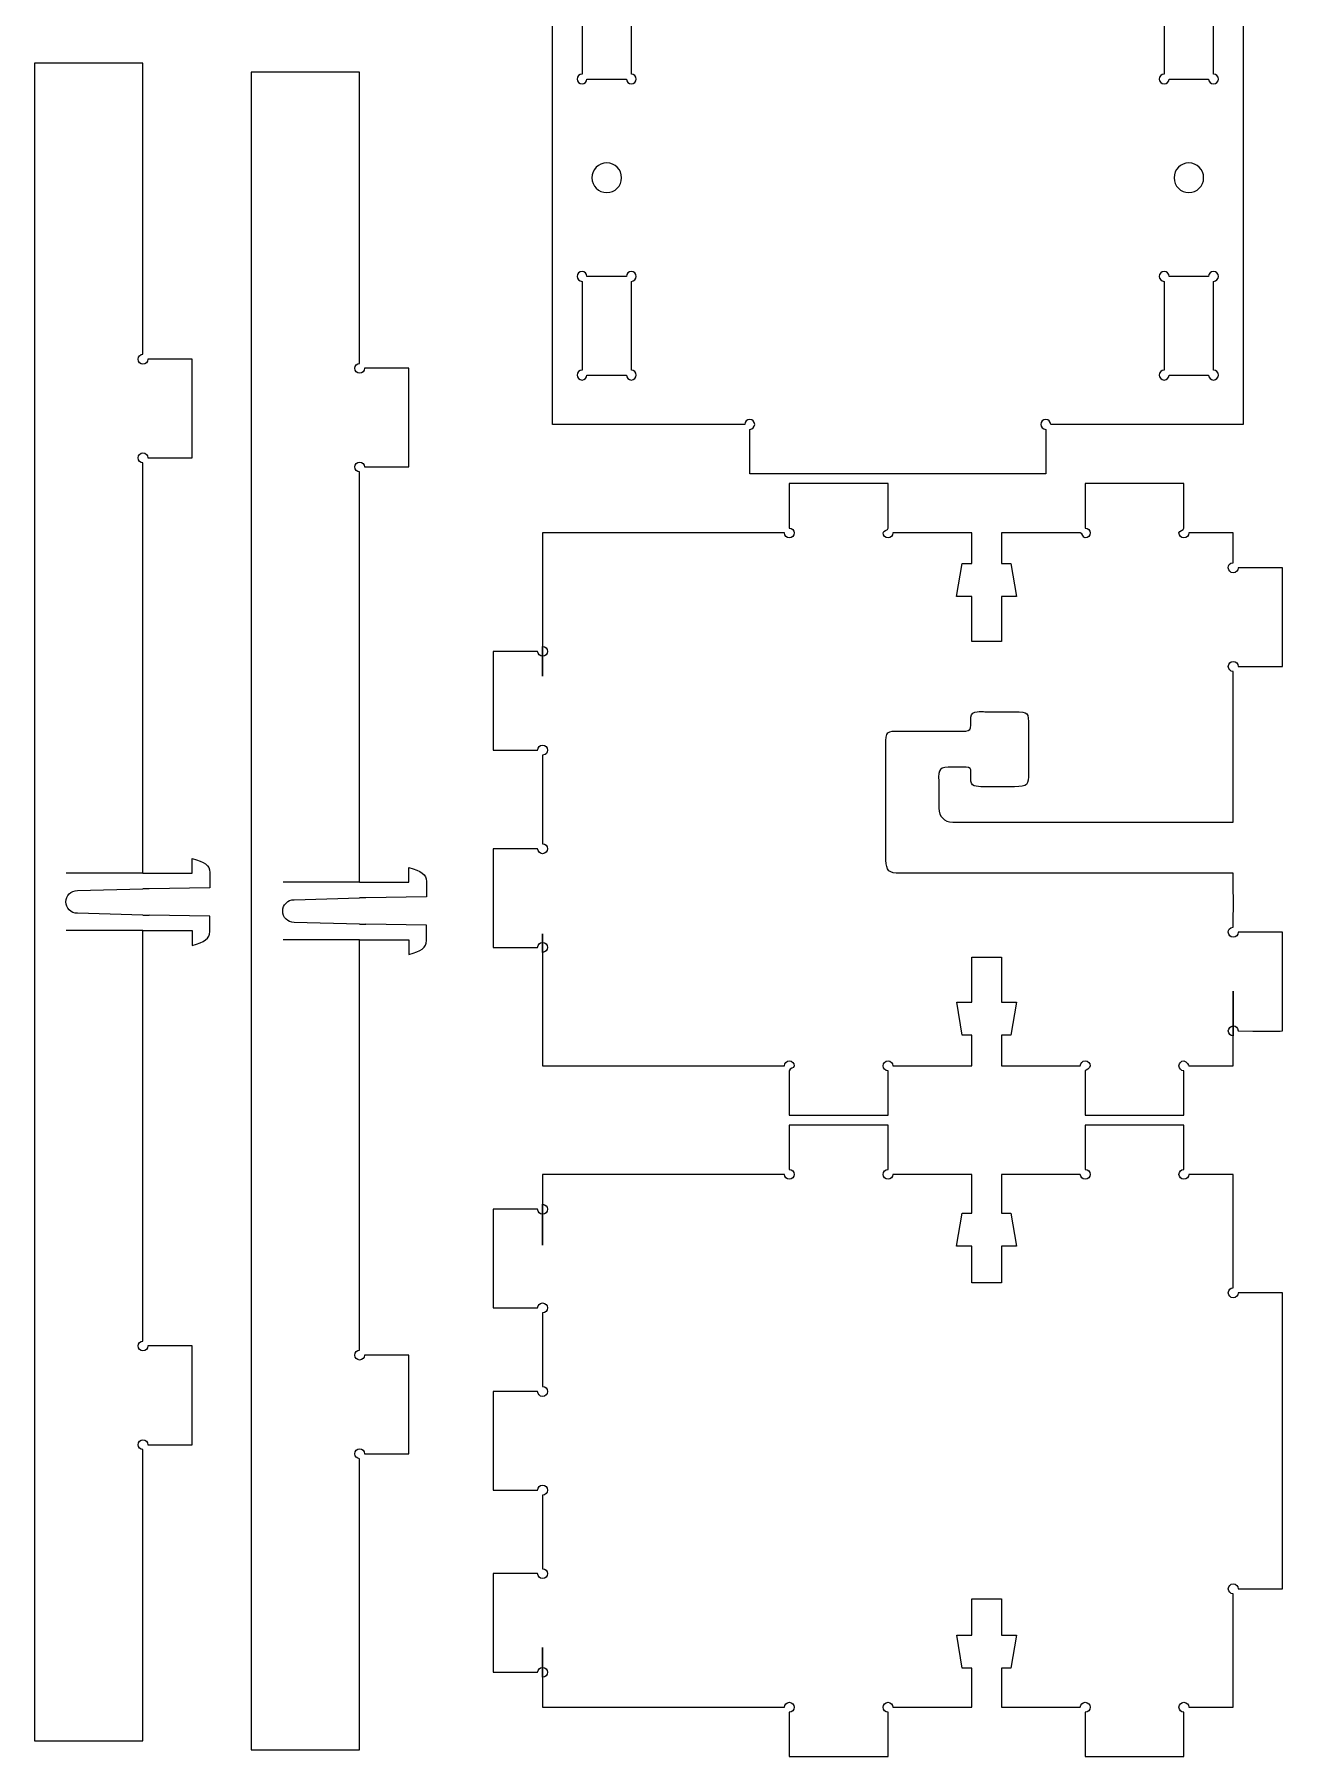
# Model space of a CAD drawing. Header units: inches. Extents: x 140 to 597, y 5 to 296.
# Drawn here: x 140.3 to 266.8, y 5.3 to 179.9 of the extents above; entities that cross this region are included whole.
import ezdxf

# ---------------------------------------------------------------- set-up
doc = ezdxf.new("R2010")
doc.units = ezdxf.units.IN
doc.header["$MEASUREMENT"] = 0
doc.layers.add('svg2', color=7, linetype='Continuous')

# ---------------------------------------------------------------- blocks, each defined once
blk = doc.blocks.new('block 4')
at = {"layer": 'svg2', "color": 179, "lineweight": 5, "true_color": 0x1f1a17}
for points, knots in [([(242.77, 135.34), (242.77, 135.34), (242.77, 139.84), (242.77, 139.84), (242.49, 139.84), (242.27, 140.07), (242.27, 140.34), (242.27, 140.62), (242.49, 140.84), (242.77, 140.84), (243.04, 140.84), (243.27, 140.62), (243.27, 140.34), (243.27, 140.34), (245.77, 140.34), (245.77, 140.34), (245.77, 140.34), (262.77, 140.34), (262.77, 140.34), (262.77, 140.34), (262.77, 147.34), (262.77, 147.34), (262.77, 147.34), (262.77, 167.34), (262.77, 167.34), (262.77, 167.34), (262.77, 183.34), (262.77, 183.34), (262.77, 183.34), (262.77, 203.34), (262.77, 203.34), (262.77, 203.34), (262.77, 210.34), (262.77, 210.34), (262.77, 210.34), (245.77, 210.34), (245.77, 210.34), (245.77, 210.34), (244.77, 210.34), (244.77, 210.34), (244.77, 210.34), (243.27, 210.34), (243.27, 210.34), (243.27, 210.07), (243.04, 209.84), (242.77, 209.84), (242.49, 209.84), (242.27, 210.07), (242.27, 210.34), (242.27, 210.62), (242.49, 210.84), (242.77, 210.84), (242.77, 210.84), (242.77, 215.34), (242.77, 215.34), (242.77, 215.34), (232.77, 215.34), (232.77, 215.34), (232.77, 215.34), (232.77, 210.84), (232.77, 210.84), (233.04, 210.84), (233.27, 210.62), (233.27, 210.34), (233.27, 210.07), (233.04, 209.84), (232.77, 209.84), (232.49, 209.84), (232.27, 210.07), (232.27, 210.34), (232.27, 210.34), (229.27, 210.34), (229.27, 210.34), (229.27, 210.34), (229.27, 207.24), (229.27, 207.24), (229.27, 207.24), (230.8, 207.24), (230.8, 207.24), (230.8, 207.24), (230.23, 203.9), (230.23, 203.9), (230.23, 203.9), (229.27, 203.9), (229.27, 203.9), (229.27, 203.9), (229.27, 199.34), (229.27, 199.34), (229.27, 199.34), (226.27, 199.34), (226.27, 199.34), (226.27, 199.34), (226.27, 203.9), (226.27, 203.9), (226.27, 203.9), (225.3, 203.9), (225.3, 203.9), (225.3, 203.9), (224.73, 207.24), (224.73, 207.24), (224.73, 207.24), (226.27, 207.24), (226.27, 207.24), (226.27, 207.24), (226.27, 210.34), (226.27, 210.34), (226.27, 210.34), (223.27, 210.34), (223.27, 210.34), (223.27, 210.07), (223.04, 209.84), (222.77, 209.84), (222.49, 209.84), (222.27, 210.07), (222.27, 210.34), (222.27, 210.62), (222.49, 210.84), (222.77, 210.84), (222.77, 210.84), (222.77, 215.34), (222.77, 215.34), (222.77, 215.34), (212.77, 215.34), (212.77, 215.34), (212.77, 215.34), (212.77, 210.84), (212.77, 210.84), (213.04, 210.84), (213.27, 210.62), (213.27, 210.34), (213.27, 210.07), (213.04, 209.84), (212.77, 209.84), (212.49, 209.84), (212.27, 210.07), (212.27, 210.34), (212.27, 210.34), (209.77, 210.34), (209.77, 210.34), (209.77, 210.34), (192.77, 210.34), (192.77, 210.34), (192.77, 210.34), (192.77, 203.34), (192.77, 203.34), (192.77, 203.34), (192.77, 183.34), (192.77, 183.34), (192.77, 183.34), (192.77, 167.34), (192.77, 167.34), (192.77, 167.34), (192.77, 147.34), (192.77, 147.34), (192.77, 147.34), (192.77, 140.34), (192.77, 140.34), (192.77, 140.34), (209.77, 140.34), (209.77, 140.34), (209.77, 140.34), (210.77, 140.34), (210.77, 140.34), (210.77, 140.34), (212.27, 140.34), (212.27, 140.34), (212.27, 140.62), (212.49, 140.84), (212.77, 140.84), (213.04, 140.84), (213.27, 140.62), (213.27, 140.34), (213.27, 140.07), (213.04, 139.84), (212.77, 139.84), (212.77, 139.84), (212.77, 135.34), (212.77, 135.34), (212.77, 135.34), (242.77, 135.34), (242.77, 135.34)], [0, 0, 0, 0, 1, 1, 1, 2, 2, 2, 3, 3, 3, 4, 4, 4, 5, 5, 5, 6, 6, 6, 7, 7, 7, 8, 8, 8, 9, 9, 9, 10, 10, 10, 11, 11, 11, 12, 12, 12, 13, 13, 13, 14, 14, 14, 15, 15, 15, 16, 16, 16, 17, 17, 17, 18, 18, 18, 19, 19, 19, 20, 20, 20, 21, 21, 21, 22, 22, 22, 23, 23, 23, 24, 24, 24, 25, 25, 25, 26, 26, 26, 27, 27, 27, 28, 28, 28, 29, 29, 29, 30, 30, 30, 31, 31, 31, 32, 32, 32, 33, 33, 33, 34, 34, 34, 35, 35, 35, 36, 36, 36, 37, 37, 37, 38, 38, 38, 39, 39, 39, 40, 40, 40, 41, 41, 41, 42, 42, 42, 43, 43, 43, 44, 44, 44, 45, 45, 45, 46, 46, 46, 47, 47, 47, 48, 48, 48, 49, 49, 49, 50, 50, 50, 51, 51, 51, 52, 52, 52, 53, 53, 53, 54, 54, 54, 55, 55, 55, 56, 56, 56, 57, 57, 57, 58, 58, 58, 59, 59, 59, 60, 60, 60, 60]), ([(201.27, 175.34), (201.27, 175.07), (201.04, 174.84), (200.77, 174.84), (200.49, 174.84), (200.27, 175.07), (200.27, 175.34), (200.27, 175.34), (196.27, 175.34), (196.27, 175.34), (196.27, 175.07), (196.04, 174.84), (195.77, 174.84), (195.49, 174.84), (195.27, 175.07), (195.27, 175.34), (195.27, 175.62), (195.49, 175.84), (195.77, 175.84), (195.77, 175.84), (195.77, 184.84), (195.77, 184.84), (195.49, 184.84), (195.27, 185.07), (195.27, 185.34), (195.27, 185.62), (195.49, 185.84), (195.77, 185.84), (196.04, 185.84), (196.27, 185.62), (196.27, 185.34), (196.27, 185.34), (200.27, 185.34), (200.27, 185.34), (200.27, 185.62), (200.49, 185.84), (200.77, 185.84), (201.04, 185.84), (201.27, 185.62), (201.27, 185.34), (201.27, 185.07), (201.04, 184.84), (200.77, 184.84), (200.77, 184.84), (200.77, 175.84), (200.77, 175.84), (201.04, 175.84), (201.27, 175.62), (201.27, 175.34)], [0, 0, 0, 0, 1, 1, 1, 2, 2, 2, 3, 3, 3, 4, 4, 4, 5, 5, 5, 6, 6, 6, 7, 7, 7, 8, 8, 8, 9, 9, 9, 10, 10, 10, 11, 11, 11, 12, 12, 12, 13, 13, 13, 14, 14, 14, 15, 15, 15, 16, 16, 16, 16]), ([(260.27, 175.34), (260.27, 175.07), (260.04, 174.84), (259.77, 174.84), (259.49, 174.84), (259.27, 175.07), (259.27, 175.34), (259.27, 175.34), (255.27, 175.34), (255.27, 175.34), (255.27, 175.07), (255.04, 174.84), (254.77, 174.84), (254.49, 174.84), (254.27, 175.07), (254.27, 175.34), (254.27, 175.62), (254.49, 175.84), (254.77, 175.84), (254.77, 175.84), (254.77, 184.84), (254.77, 184.84), (254.49, 184.84), (254.27, 185.07), (254.27, 185.34), (254.27, 185.62), (254.49, 185.84), (254.77, 185.84), (255.04, 185.84), (255.27, 185.62), (255.27, 185.34), (255.27, 185.34), (259.27, 185.34), (259.27, 185.34), (259.27, 185.62), (259.49, 185.84), (259.77, 185.84), (260.04, 185.84), (260.27, 185.62), (260.27, 185.34), (260.27, 185.07), (260.04, 184.84), (259.77, 184.84), (259.77, 184.84), (259.77, 175.84), (259.77, 175.84), (260.04, 175.84), (260.27, 175.62), (260.27, 175.34)], [0, 0, 0, 0, 1, 1, 1, 2, 2, 2, 3, 3, 3, 4, 4, 4, 5, 5, 5, 6, 6, 6, 7, 7, 7, 8, 8, 8, 9, 9, 9, 10, 10, 10, 11, 11, 11, 12, 12, 12, 13, 13, 13, 14, 14, 14, 15, 15, 15, 16, 16, 16, 16]), ([(196.77, 165.34), (196.77, 166.17), (197.44, 166.84), (198.27, 166.84), (199.1, 166.84), (199.77, 166.17), (199.77, 165.34), (199.77, 164.51), (199.1, 163.84), (198.27, 163.84), (197.44, 163.84), (196.77, 164.51), (196.77, 165.34)], [0, 0, 0, 0, 1, 1, 1, 2, 2, 2, 3, 3, 3, 4, 4, 4, 4]), ([(255.77, 165.34), (255.77, 166.17), (256.44, 166.84), (257.27, 166.84), (258.1, 166.84), (258.77, 166.17), (258.77, 165.34), (258.77, 164.51), (258.1, 163.84), (257.27, 163.84), (256.44, 163.84), (255.77, 164.51), (255.77, 165.34)], [0, 0, 0, 0, 1, 1, 1, 2, 2, 2, 3, 3, 3, 4, 4, 4, 4]), ([(201.27, 145.34), (201.27, 145.07), (201.04, 144.84), (200.77, 144.84), (200.49, 144.84), (200.27, 145.07), (200.27, 145.34), (200.27, 145.34), (196.27, 145.34), (196.27, 145.34), (196.27, 145.07), (196.04, 144.84), (195.77, 144.84), (195.49, 144.84), (195.27, 145.07), (195.27, 145.34), (195.27, 145.62), (195.49, 145.84), (195.77, 145.84), (195.77, 145.84), (195.77, 154.84), (195.77, 154.84), (195.49, 154.84), (195.27, 155.07), (195.27, 155.34), (195.27, 155.62), (195.49, 155.84), (195.77, 155.84), (196.04, 155.84), (196.27, 155.62), (196.27, 155.34), (196.27, 155.34), (200.27, 155.34), (200.27, 155.34), (200.27, 155.62), (200.49, 155.84), (200.77, 155.84), (201.04, 155.84), (201.27, 155.62), (201.27, 155.34), (201.27, 155.07), (201.04, 154.84), (200.77, 154.84), (200.77, 154.84), (200.77, 145.84), (200.77, 145.84), (201.04, 145.84), (201.27, 145.62), (201.27, 145.34)], [0, 0, 0, 0, 1, 1, 1, 2, 2, 2, 3, 3, 3, 4, 4, 4, 5, 5, 5, 6, 6, 6, 7, 7, 7, 8, 8, 8, 9, 9, 9, 10, 10, 10, 11, 11, 11, 12, 12, 12, 13, 13, 13, 14, 14, 14, 15, 15, 15, 16, 16, 16, 16]), ([(260.27, 145.34), (260.27, 145.07), (260.04, 144.84), (259.77, 144.84), (259.49, 144.84), (259.27, 145.07), (259.27, 145.34), (259.27, 145.34), (255.27, 145.34), (255.27, 145.34), (255.27, 145.07), (255.04, 144.84), (254.77, 144.84), (254.49, 144.84), (254.27, 145.07), (254.27, 145.34), (254.27, 145.62), (254.49, 145.84), (254.77, 145.84), (254.77, 145.84), (254.77, 154.84), (254.77, 154.84), (254.49, 154.84), (254.27, 155.07), (254.27, 155.34), (254.27, 155.62), (254.49, 155.84), (254.77, 155.84), (255.04, 155.84), (255.27, 155.62), (255.27, 155.34), (255.27, 155.34), (259.27, 155.34), (259.27, 155.34), (259.27, 155.62), (259.49, 155.84), (259.77, 155.84), (260.04, 155.84), (260.27, 155.62), (260.27, 155.34), (260.27, 155.07), (260.04, 154.84), (259.77, 154.84), (259.77, 154.84), (259.77, 145.84), (259.77, 145.84), (260.04, 145.84), (260.27, 145.62), (260.27, 145.34)], [0, 0, 0, 0, 1, 1, 1, 2, 2, 2, 3, 3, 3, 4, 4, 4, 5, 5, 5, 6, 6, 6, 7, 7, 7, 8, 8, 8, 9, 9, 9, 10, 10, 10, 11, 11, 11, 12, 12, 12, 13, 13, 13, 14, 14, 14, 15, 15, 15, 16, 16, 16, 16])]:
    blk.add_open_spline(points, degree=3, knots=knots, dxfattribs=at)
blk = doc.blocks.new('block 8')
at = {"layer": 'svg2', "color": 179, "lineweight": 5, "true_color": 0x1f1a17}
for points in [[(173.23, 93.95), (165.46, 93.95)], [(173.23, 93.95), (173.87, 93.95)], [(173.87, 92.37), (173.23, 92.35)], [(173.23, 89.7), (173.87, 89.69)], [(173.23, 88.11), (165.46, 88.11)], [(173.23, 88.11), (173.87, 88.11)]]:
    blk.add_lwpolyline(points, dxfattribs=at)
for points, knots in [([(173.23, 93.94), (173.23, 93.94), (173.23, 98.94), (173.23, 98.94), (173.23, 98.94), (173.23, 135.53), (173.23, 135.53), (172.95, 135.53), (172.73, 135.75), (172.73, 136.03), (172.73, 136.3), (172.95, 136.53), (173.23, 136.53), (173.51, 136.53), (173.73, 136.3), (173.73, 136.03), (173.73, 136.03), (178.23, 136.03), (178.23, 136.03), (178.23, 136.03), (178.23, 146.03), (178.23, 146.03), (178.23, 146.03), (173.73, 146.03), (173.73, 146.03), (173.73, 145.75), (173.51, 145.53), (173.23, 145.53), (172.95, 145.53), (172.73, 145.75), (172.73, 146.03), (172.73, 146.3), (172.95, 146.53), (173.23, 146.53), (173.23, 146.53), (173.23, 176.03), (173.23, 176.03), (173.23, 176.03), (162.23, 176.03), (162.23, 176.03), (162.23, 176.03), (162.23, 6.03), (162.23, 6.03), (162.23, 6.03), (173.23, 6.03), (173.23, 6.03), (173.23, 6.03), (173.23, 35.53), (173.23, 35.53), (172.95, 35.53), (172.73, 35.75), (172.73, 36.03), (172.73, 36.3), (172.95, 36.53), (173.23, 36.53), (173.51, 36.53), (173.73, 36.3), (173.73, 36.03), (173.73, 36.03), (178.23, 36.03), (178.23, 36.03), (178.23, 36.03), (178.23, 46.03), (178.23, 46.03), (178.23, 46.03), (173.73, 46.03), (173.73, 46.03), (173.73, 45.75), (173.51, 45.53), (173.23, 45.53), (172.95, 45.53), (172.73, 45.75), (172.73, 46.03), (172.73, 46.3), (172.96, 46.53), (173.23, 46.53), (173.23, 46.53), (173.23, 83.11), (173.23, 83.11), (173.23, 83.11), (173.23, 88.11), (173.23, 88.11)], [0, 0, 0, 0, 1, 1, 1, 2, 2, 2, 3, 3, 3, 4, 4, 4, 5, 5, 5, 6, 6, 6, 7, 7, 7, 8, 8, 8, 9, 9, 9, 10, 10, 10, 11, 11, 11, 12, 12, 12, 13, 13, 13, 14, 14, 14, 15, 15, 15, 16, 16, 16, 17, 17, 17, 18, 18, 18, 19, 19, 19, 20, 20, 20, 21, 21, 21, 22, 22, 22, 23, 23, 23, 24, 24, 24, 25, 25, 25, 26, 26, 26, 27, 27, 27, 27]), ([(173.87, 93.95), (173.87, 93.95), (178.23, 93.95), (178.23, 93.95), (178.23, 93.95), (178.23, 95.43), (178.23, 95.43), (179.43, 95.1), (180, 94.75), (180.02, 94.03), (180.02, 94.03), (180.02, 92.46), (180.02, 92.46), (180.02, 92.46), (173.87, 92.37), (173.87, 92.37)], [0, 0, 0, 0, 1, 1, 1, 2, 2, 2, 3, 3, 3, 4, 4, 4, 5, 5, 5, 5]), ([(173.23, 89.7), (173.23, 89.7), (166.58, 89.88), (166.58, 89.88), (165.95, 89.88), (165.43, 90.39), (165.43, 91.03), (165.43, 91.66), (165.95, 92.18), (166.58, 92.18), (166.58, 92.18), (173.23, 92.35), (173.23, 92.35)], [0, 0, 0, 0, 1, 1, 1, 2, 2, 2, 3, 3, 3, 4, 4, 4, 4]), ([(173.87, 88.11), (173.87, 88.11), (178.23, 88.11), (178.23, 88.11), (178.23, 88.11), (178.23, 86.63), (178.23, 86.63), (179.43, 86.95), (180, 87.31), (180.02, 88.03), (180.02, 88.03), (180.02, 89.6), (180.02, 89.6), (180.02, 89.6), (173.87, 89.69), (173.87, 89.69)], [0, 0, 0, 0, 1, 1, 1, 2, 2, 2, 3, 3, 3, 4, 4, 4, 5, 5, 5, 5])]:
    blk.add_open_spline(points, degree=3, knots=knots, dxfattribs=at)
blk = doc.blocks.new('block 9')
at = {"layer": 'svg2', "color": 179, "lineweight": 5, "true_color": 0x1f1a17}
for points in [[(151.27, 94.87), (143.5, 94.87)], [(151.27, 94.87), (151.9, 94.87)], [(151.9, 93.29), (151.27, 93.28)], [(151.27, 89.04), (143.5, 89.04)], [(151.27, 90.62), (151.9, 90.61)], [(151.27, 89.04), (151.9, 89.04)]]:
    blk.add_lwpolyline(points, dxfattribs=at)
for points, knots in [([(151.27, 94.87), (151.27, 94.87), (151.27, 99.87), (151.27, 99.87), (151.27, 99.87), (151.27, 136.45), (151.27, 136.45), (150.99, 136.45), (150.77, 136.68), (150.77, 136.95), (150.77, 137.23), (150.99, 137.45), (151.27, 137.45), (151.54, 137.45), (151.77, 137.23), (151.77, 136.95), (151.77, 136.95), (156.27, 136.95), (156.27, 136.95), (156.27, 136.95), (156.27, 146.95), (156.27, 146.95), (156.27, 146.95), (151.77, 146.95), (151.77, 146.95), (151.77, 146.67), (151.54, 146.45), (151.27, 146.45), (150.99, 146.45), (150.77, 146.67), (150.77, 146.95), (150.77, 147.23), (150.99, 147.45), (151.27, 147.45), (151.27, 147.45), (151.27, 176.95), (151.27, 176.95), (151.27, 176.95), (140.27, 176.95), (140.27, 176.95), (140.27, 176.95), (140.27, 6.95), (140.27, 6.95), (140.27, 6.95), (151.27, 6.95), (151.27, 6.95), (151.27, 6.95), (151.27, 36.45), (151.27, 36.45), (150.99, 36.45), (150.77, 36.68), (150.77, 36.95), (150.77, 37.23), (150.99, 37.45), (151.27, 37.45), (151.54, 37.45), (151.77, 37.23), (151.77, 36.95), (151.77, 36.95), (156.27, 36.95), (156.27, 36.95), (156.27, 36.95), (156.27, 46.95), (156.27, 46.95), (156.27, 46.95), (151.77, 46.95), (151.77, 46.95), (151.77, 46.67), (151.54, 46.45), (151.27, 46.45), (150.99, 46.45), (150.77, 46.67), (150.77, 46.95), (150.77, 47.23), (150.99, 47.45), (151.27, 47.45), (151.27, 47.45), (151.27, 84.04), (151.27, 84.04), (151.27, 84.04), (151.27, 89.04), (151.27, 89.04)], [0, 0, 0, 0, 1, 1, 1, 2, 2, 2, 3, 3, 3, 4, 4, 4, 5, 5, 5, 6, 6, 6, 7, 7, 7, 8, 8, 8, 9, 9, 9, 10, 10, 10, 11, 11, 11, 12, 12, 12, 13, 13, 13, 14, 14, 14, 15, 15, 15, 16, 16, 16, 17, 17, 17, 18, 18, 18, 19, 19, 19, 20, 20, 20, 21, 21, 21, 22, 22, 22, 23, 23, 23, 24, 24, 24, 25, 25, 25, 26, 26, 26, 27, 27, 27, 27]), ([(151.9, 94.87), (151.9, 94.87), (156.27, 94.87), (156.27, 94.87), (156.27, 94.87), (156.26, 96.35), (156.26, 96.35), (157.47, 96.03), (158.04, 95.67), (158.05, 94.95), (158.05, 94.95), (158.05, 93.38), (158.05, 93.38), (158.05, 93.38), (151.9, 93.29), (151.9, 93.29)], [0, 0, 0, 0, 1, 1, 1, 2, 2, 2, 3, 3, 3, 4, 4, 4, 5, 5, 5, 5]), ([(151.27, 90.62), (151.27, 90.62), (144.62, 90.8), (144.62, 90.8), (143.99, 90.8), (143.46, 91.32), (143.46, 91.95), (143.46, 92.59), (143.98, 93.1), (144.62, 93.1), (144.62, 93.1), (151.27, 93.28), (151.27, 93.28)], [0, 0, 0, 0, 1, 1, 1, 2, 2, 2, 3, 3, 3, 4, 4, 4, 4]), ([(151.9, 89.04), (151.9, 89.04), (156.27, 89.04), (156.27, 89.04), (156.27, 89.04), (156.26, 87.55), (156.26, 87.55), (157.47, 87.88), (158.04, 88.23), (158.05, 88.95), (158.05, 88.95), (158.05, 90.52), (158.05, 90.52), (158.05, 90.52), (151.9, 90.61), (151.9, 90.61)], [0, 0, 0, 0, 1, 1, 1, 2, 2, 2, 3, 3, 3, 4, 4, 4, 5, 5, 5, 5])]:
    blk.add_open_spline(points, degree=3, knots=knots, dxfattribs=at)

msp = doc.modelspace()

# ---------------------------------------------------------------- linework, layer by layer
at = {"layer": 'svg2', "color": 179, "lineweight": 5, "true_color": 0x1f1a17}
for points, knots in [([(246.77, 74.84), (246.84, 74.91), (247.27, 75.07), (247.27, 75.34), (247.27, 75.62), (247.04, 75.84), (246.77, 75.84), (246.49, 75.84), (246.27, 75.62), (246.27, 75.34), (246.27, 75.34), (238.27, 75.34), (238.27, 75.34), (238.27, 75.34), (238.27, 78.44), (238.27, 78.44), (238.27, 78.44), (239.24, 78.44), (239.24, 78.44), (239.24, 78.44), (239.8, 81.79), (239.8, 81.79), (239.8, 81.79), (238.27, 81.79), (238.27, 81.79), (238.27, 81.79), (238.27, 86.34), (238.27, 86.34), (238.27, 86.34), (235.27, 86.34), (235.27, 86.34), (235.27, 86.34), (235.27, 81.79), (235.27, 81.79), (235.27, 81.79), (233.74, 81.79), (233.74, 81.79), (233.74, 81.79), (234.3, 78.44), (234.3, 78.44), (234.3, 78.44), (235.27, 78.44), (235.27, 78.44), (235.27, 78.44), (235.27, 75.34), (235.27, 75.34), (235.27, 75.34), (233.77, 75.34), (233.77, 75.34), (233.77, 75.34), (227.29, 75.34), (227.29, 75.34), (227.29, 75.34), (227.27, 75.34), (227.27, 75.34), (227.27, 75.61), (227.05, 75.84), (226.78, 75.84), (226.78, 75.84), (226.78, 75.84), (226.78, 75.84), (226.51, 75.84), (226.29, 75.61), (226.29, 75.34), (226.29, 75.07), (226.52, 74.84), (226.79, 74.84), (226.79, 74.84), (226.79, 70.34), (226.79, 70.34), (226.79, 70.34), (226.77, 70.34), (226.77, 70.34), (226.77, 70.34), (216.79, 70.34), (216.79, 70.34), (216.79, 70.34), (216.77, 70.34), (216.77, 70.34), (216.77, 70.34), (216.77, 74.84), (216.77, 74.84), (216.77, 75.12), (217.27, 75.07), (217.27, 75.34), (217.27, 75.61), (217.05, 75.84), (216.78, 75.84), (216.78, 75.84), (216.78, 75.84), (216.78, 75.84), (216.51, 75.84), (216.29, 75.61), (216.29, 75.34), (216.29, 75.34), (216.27, 75.34), (216.27, 75.34), (216.27, 75.34), (215.77, 75.34), (215.77, 75.34), (215.77, 75.34), (215.77, 75.34), (215.77, 75.34), (206.1, 75.34), (201.43, 75.34), (191.77, 75.34), (191.77, 77.61), (191.77, 94.24), (191.77, 86.84), (192.04, 86.84), (192.27, 87.07), (192.27, 87.34), (192.27, 87.62), (192.04, 87.84), (191.77, 87.84), (191.49, 87.84), (191.27, 87.62), (191.27, 87.34), (191.27, 87.34), (186.77, 87.34), (186.77, 87.34), (186.77, 87.34), (186.77, 97.34), (186.77, 97.34), (186.77, 97.34), (191.27, 97.34), (191.27, 97.34), (191.27, 97.07), (191.49, 96.84), (191.77, 96.84), (192.04, 96.84), (192.27, 97.07), (192.27, 97.34), (192.27, 97.62), (192.04, 97.84), (191.77, 97.84), (191.77, 97.84), (191.77, 98.34), (191.77, 98.34), (191.77, 98.34), (191.77, 104.17), (191.77, 104.17), (191.77, 104.17), (191.77, 106.84), (191.77, 106.84), (192.17, 106.84), (192.27, 107.07), (192.27, 107.34), (192.27, 107.62), (192.04, 107.84), (191.77, 107.84), (191.49, 107.84), (191.27, 107.62), (191.27, 107.34), (191.27, 107.34), (186.77, 107.34), (186.77, 107.34), (186.77, 107.34), (186.77, 117.34), (186.77, 117.34), (186.77, 117.34), (191.27, 117.34), (191.27, 117.34), (191.29, 117.12), (191.49, 116.84), (191.77, 116.84), (192.04, 116.84), (192.27, 117.07), (192.27, 117.34), (192.27, 117.62), (192.04, 117.84), (191.77, 117.84), (191.77, 108.11), (191.77, 124.73), (191.77, 129.34), (201.43, 129.34), (206.1, 129.34), (215.77, 129.34), (215.77, 129.34), (216.27, 129.34), (216.27, 129.34), (216.27, 129.34), (216.29, 129.34), (216.29, 129.34), (216.29, 129.07), (216.51, 128.85), (216.78, 128.84), (216.78, 128.84), (216.78, 128.84), (216.78, 128.84), (217.05, 128.84), (217.27, 129.07), (217.27, 129.34), (217.27, 129.62), (217.04, 129.84), (216.77, 129.84), (216.77, 129.84), (216.77, 134.34), (216.77, 134.34), (216.77, 134.34), (216.79, 134.34), (216.79, 134.34), (216.79, 134.34), (226.77, 134.34), (226.77, 134.34), (226.77, 134.34), (226.79, 134.34), (226.79, 134.34), (226.79, 134.34), (226.79, 129.84), (226.79, 129.84), (226.79, 129.57), (226.29, 129.62), (226.29, 129.34), (226.29, 129.07), (226.51, 128.85), (226.78, 128.84), (226.78, 128.84), (226.78, 128.84), (226.78, 128.84), (227.05, 128.85), (227.27, 129.07), (227.27, 129.34), (227.27, 129.34), (227.29, 129.34), (227.29, 129.34), (227.29, 129.34), (227.79, 129.34), (227.79, 129.34), (227.79, 129.34), (235.27, 129.34), (235.27, 129.34), (235.27, 129.34), (235.27, 126.24), (235.27, 126.24), (235.27, 126.24), (234.3, 126.24), (234.3, 126.24), (234.3, 126.24), (233.73, 122.9), (233.73, 122.9), (233.73, 122.9), (235.27, 122.9), (235.27, 122.9), (235.27, 122.9), (235.27, 118.34), (235.27, 118.34), (235.27, 118.34), (238.27, 118.34), (238.27, 118.34), (238.27, 118.34), (238.27, 122.9), (238.27, 122.9), (238.27, 122.9), (239.8, 122.9), (239.8, 122.9), (239.8, 122.9), (239.23, 126.24), (239.23, 126.24), (239.23, 126.24), (238.27, 126.24), (238.27, 126.24), (238.27, 126.24), (238.27, 129.34), (238.27, 129.34), (238.27, 129.34), (246.27, 129.34), (246.27, 129.34), (246.54, 129.34), (246.49, 128.84), (246.77, 128.84), (247.04, 128.84), (247.27, 129.07), (247.27, 129.34), (247.27, 129.62), (247.04, 129.84), (246.77, 129.84), (246.77, 129.84), (246.77, 134.34), (246.77, 134.34), (246.77, 134.34), (256.77, 134.34), (256.77, 134.34), (256.77, 134.34), (256.77, 129.84), (256.77, 129.84), (256.77, 129.57), (256.27, 129.62), (256.27, 129.34), (256.27, 129.07), (256.49, 128.84), (256.77, 128.84), (257.04, 128.84), (257.27, 129.07), (257.27, 129.34), (257.27, 129.34), (258.77, 129.34), (258.77, 129.34), (258.77, 129.34), (259.77, 129.34), (259.77, 129.34), (259.77, 129.34), (261.77, 129.34), (261.77, 129.34), (261.77, 129.34), (261.77, 128.81), (261.77, 128.81), (261.77, 128.81), (261.78, 128.83), (261.77, 126.31), (261.37, 126.3), (261.27, 126.09), (261.27, 125.81), (261.27, 125.53), (261.49, 125.31), (261.77, 125.31), (262.04, 125.31), (262.27, 125.53), (262.27, 125.81), (262.27, 125.81), (266.77, 125.81), (266.77, 125.81), (266.77, 125.81), (266.77, 115.81), (266.77, 115.81), (266.77, 115.81), (265, 115.83), (262.27, 115.81), (262.28, 116.13), (262.04, 116.31), (261.77, 116.31), (261.49, 116.31), (261.27, 116.09), (261.27, 115.81), (261.27, 115.53), (261.49, 115.31), (261.77, 115.31), (261.77, 115.31), (261.77, 105.34), (261.77, 105.34), (261.77, 105.34), (261.77, 103.84), (261.77, 103.84), (261.77, 103.84), (261.77, 100.04), (261.77, 100.04), (261.77, 100.04), (261.28, 100.04), (261.28, 100.04), (261.28, 100.04), (233.34, 100.04), (233.34, 100.04), (232.45, 100.08), (231.98, 100.56), (231.93, 101.45), (231.93, 102.26), (231.93, 103.06), (231.93, 104.19), (231.85, 105.48), (232, 105.6), (233.34, 105.6), (233.65, 105.6), (233.39, 105.6), (233.77, 105.6), (235.45, 105.58), (235.14, 105.78), (235.18, 104.19), (235.21, 103.54), (236.11, 103.63), (236.59, 103.63), (236.59, 103.63), (239.61, 103.63), (239.61, 103.63), (240.94, 103.61), (241.02, 103.81), (241.02, 105.04), (241.02, 105.04), (241.02, 109.82), (241.02, 109.82), (241, 111.1), (241.03, 111.23), (239.61, 111.23), (239.61, 111.23), (236.59, 111.23), (236.59, 111.23), (236.31, 111.22), (235.23, 111.41), (235.18, 110.68), (235.11, 109.26), (235.41, 109.22), (233.77, 109.27), (233.77, 109.27), (231.93, 109.27), (231.93, 109.27), (231.93, 109.27), (227.98, 109.27), (227.98, 109.27), (226.7, 109.28), (226.52, 109.23), (226.57, 107.85), (226.57, 107.85), (226.57, 98.63), (226.57, 98.63), (226.57, 98.63), (226.57, 96.18), (226.57, 96.18), (226.61, 95.14), (226.86, 94.81), (227.98, 94.87), (227.98, 94.87), (261.28, 94.87), (261.28, 94.87), (261.28, 94.87), (261.77, 94.87), (261.77, 94.87), (261.77, 94.87), (261.79, 92.08), (261.77, 89.38), (261.36, 89.31), (261.27, 89.15), (261.27, 88.88), (261.27, 88.6), (261.49, 88.38), (261.77, 88.38), (262.04, 88.38), (262.27, 88.6), (262.27, 88.88), (262.27, 88.88), (266.77, 88.88), (266.77, 88.88), (266.77, 88.88), (266.77, 78.88), (266.77, 78.88), (266.77, 78.88), (266.76, 78.83), (262.27, 78.88), (262.2, 79.24), (262.04, 79.38), (261.77, 79.38), (261.49, 79.38), (261.27, 79.15), (261.27, 78.88), (261.27, 78.6), (261.49, 78.38), (261.77, 78.38), (261.77, 88.11), (261.77, 79.96), (261.77, 75.34), (261.77, 75.34), (259.77, 75.34), (259.77, 75.34), (259.77, 75.34), (257.27, 75.34), (257.27, 75.34), (257.29, 75.34), (257.04, 75.84), (256.77, 75.84), (256.49, 75.84), (256.27, 75.62), (256.27, 75.34), (256.27, 75.07), (256.49, 74.84), (256.77, 74.84), (256.77, 74.84), (256.77, 70.34), (256.77, 70.34), (256.77, 70.34), (246.77, 70.34), (246.77, 70.34), (246.77, 70.34), (246.77, 74.84), (246.77, 74.84)], [0, 0, 0, 0, 1, 1, 1, 2, 2, 2, 3, 3, 3, 4, 4, 4, 5, 5, 5, 6, 6, 6, 7, 7, 7, 8, 8, 8, 9, 9, 9, 10, 10, 10, 11, 11, 11, 12, 12, 12, 13, 13, 13, 14, 14, 14, 15, 15, 15, 16, 16, 16, 17, 17, 17, 18, 18, 18, 19, 19, 19, 20, 20, 20, 21, 21, 21, 22, 22, 22, 23, 23, 23, 24, 24, 24, 25, 25, 25, 26, 26, 26, 27, 27, 27, 28, 28, 28, 29, 29, 29, 30, 30, 30, 31, 31, 31, 32, 32, 32, 33, 33, 33, 34, 34, 34, 35, 35, 35, 36, 36, 36, 37, 37, 37, 38, 38, 38, 39, 39, 39, 40, 40, 40, 41, 41, 41, 42, 42, 42, 43, 43, 43, 44, 44, 44, 45, 45, 45, 46, 46, 46, 47, 47, 47, 48, 48, 48, 49, 49, 49, 50, 50, 50, 51, 51, 51, 52, 52, 52, 53, 53, 53, 54, 54, 54, 55, 55, 55, 56, 56, 56, 57, 57, 57, 58, 58, 58, 59, 59, 59, 60, 60, 60, 61, 61, 61, 62, 62, 62, 63, 63, 63, 64, 64, 64, 65, 65, 65, 66, 66, 66, 67, 67, 67, 68, 68, 68, 69, 69, 69, 70, 70, 70, 71, 71, 71, 72, 72, 72, 73, 73, 73, 74, 74, 74, 75, 75, 75, 76, 76, 76, 77, 77, 77, 78, 78, 78, 79, 79, 79, 80, 80, 80, 81, 81, 81, 82, 82, 82, 83, 83, 83, 84, 84, 84, 85, 85, 85, 86, 86, 86, 87, 87, 87, 88, 88, 88, 89, 89, 89, 90, 90, 90, 91, 91, 91, 92, 92, 92, 93, 93, 93, 94, 94, 94, 95, 95, 95, 96, 96, 96, 97, 97, 97, 98, 98, 98, 99, 99, 99, 100, 100, 100, 101, 101, 101, 102, 102, 102, 103, 103, 103, 104, 104, 104, 105, 105, 105, 106, 106, 106, 107, 107, 107, 108, 108, 108, 109, 109, 109, 110, 110, 110, 111, 111, 111, 112, 112, 112, 113, 113, 113, 114, 114, 114, 115, 115, 115, 116, 116, 116, 117, 117, 117, 118, 118, 118, 119, 119, 119, 120, 120, 120, 121, 121, 121, 122, 122, 122, 123, 123, 123, 124, 124, 124, 125, 125, 125, 126, 126, 126, 127, 127, 127, 128, 128, 128, 129, 129, 129, 130, 130, 130, 131, 131, 131, 132, 132, 132, 133, 133, 133, 134, 134, 134, 135, 135, 135, 136, 136, 136, 137, 137, 137, 138, 138, 138, 139, 139, 139, 140, 140, 140, 141, 141, 141, 142, 142, 142, 143, 143, 143, 144, 144, 144, 145, 145, 145, 146, 146, 146, 147, 147, 147, 148, 148, 148, 149, 149, 149, 150, 150, 150, 151, 151, 151, 152, 152, 152, 153, 153, 153, 154, 154, 154, 155, 155, 155, 156, 156, 156, 157, 157, 157, 157]), ([(266.77, 22.34), (266.77, 22.34), (262.27, 22.34), (262.27, 22.34), (262.27, 22.62), (262.04, 22.84), (261.77, 22.84), (261.49, 22.84), (261.27, 22.62), (261.27, 22.34), (261.27, 22.07), (261.49, 21.84), (261.77, 21.84), (261.77, 21.84), (261.77, 20.34), (261.77, 20.34), (261.77, 20.34), (261.77, 19.34), (261.77, 19.34), (261.77, 19.34), (261.77, 10.34), (261.77, 10.34), (261.77, 10.34), (259.77, 10.34), (259.77, 10.34), (259.77, 10.34), (257.27, 10.34), (257.27, 10.34), (257.27, 10.62), (257.04, 10.84), (256.77, 10.84), (256.49, 10.84), (256.27, 10.62), (256.27, 10.34), (256.27, 10.07), (256.49, 9.84), (256.77, 9.84), (256.77, 9.84), (256.77, 5.34), (256.77, 5.34), (256.77, 5.34), (246.77, 5.34), (246.77, 5.34), (246.77, 5.34), (246.77, 9.84), (246.77, 9.84), (247.04, 9.84), (247.27, 10.07), (247.27, 10.34), (247.27, 10.62), (247.04, 10.84), (246.77, 10.84), (246.49, 10.84), (246.27, 10.62), (246.27, 10.34), (246.27, 10.34), (238.27, 10.34), (238.27, 10.34), (238.27, 10.34), (238.27, 14.29), (238.27, 14.29), (238.27, 14.29), (239.24, 14.29), (239.24, 14.29), (239.24, 14.29), (239.8, 17.63), (239.8, 17.63), (239.8, 17.63), (238.27, 17.63), (238.27, 17.63), (238.27, 17.63), (238.27, 21.34), (238.27, 21.34), (238.27, 21.34), (235.27, 21.34), (235.27, 21.34), (235.27, 21.34), (235.27, 17.63), (235.27, 17.63), (235.27, 17.63), (233.74, 17.63), (233.74, 17.63), (233.74, 17.63), (234.3, 14.29), (234.3, 14.29), (234.3, 14.29), (235.27, 14.29), (235.27, 14.29), (235.27, 14.29), (235.27, 10.34), (235.27, 10.34), (235.27, 10.34), (233.77, 10.34), (233.77, 10.34), (233.77, 10.34), (227.29, 10.34), (227.29, 10.34), (227.29, 10.34), (227.27, 10.34), (227.27, 10.34), (227.27, 10.61), (227.05, 10.84), (226.78, 10.84), (226.78, 10.84), (226.78, 10.84), (226.78, 10.84), (226.51, 10.84), (226.29, 10.61), (226.29, 10.34), (226.29, 10.07), (226.52, 9.84), (226.79, 9.84), (226.79, 9.84), (226.79, 5.34), (226.79, 5.34), (226.79, 5.34), (226.77, 5.34), (226.77, 5.34), (226.77, 5.34), (216.79, 5.34), (216.79, 5.34), (216.79, 5.34), (216.77, 5.34), (216.77, 5.34), (216.77, 5.34), (216.77, 9.84), (216.77, 9.84), (217.04, 9.84), (217.27, 10.07), (217.27, 10.34), (217.27, 10.61), (217.05, 10.84), (216.78, 10.84), (216.78, 10.84), (216.78, 10.84), (216.78, 10.84), (216.51, 10.84), (216.29, 10.61), (216.29, 10.34), (216.29, 10.34), (216.27, 10.34), (216.27, 10.34), (216.27, 10.34), (215.77, 10.34), (215.77, 10.34), (215.77, 10.34), (214.77, 10.34), (214.77, 10.34), (205.43, 10.34), (201.1, 10.34), (191.77, 10.34), (191.77, 12.61), (191.77, 20.77), (191.77, 13.38), (192.04, 13.38), (192.27, 13.6), (192.27, 13.88), (192.27, 14.15), (192.04, 14.38), (191.77, 14.38), (191.49, 14.38), (191.27, 14.15), (191.27, 13.88), (191.27, 13.88), (186.77, 13.88), (186.77, 13.88), (186.77, 13.88), (186.77, 23.88), (186.77, 23.88), (186.77, 23.88), (191.27, 23.88), (191.27, 23.88), (191.27, 23.6), (191.49, 23.38), (191.77, 23.38), (192.04, 23.38), (192.27, 23.6), (192.27, 23.88), (192.27, 24.15), (192.04, 24.38), (191.77, 24.38), (191.77, 24.38), (191.77, 31.84), (191.77, 31.84), (192.04, 31.84), (192.27, 32.07), (192.27, 32.34), (192.27, 32.62), (192.04, 32.84), (191.77, 32.84), (191.49, 32.84), (191.27, 32.62), (191.27, 32.34), (191.27, 32.34), (186.77, 32.34), (186.77, 32.34), (186.77, 32.34), (186.77, 42.34), (186.77, 42.34), (186.77, 42.34), (191.27, 42.34), (191.27, 42.34), (191.27, 42.07), (191.49, 41.84), (191.77, 41.84), (192.04, 41.84), (192.27, 42.07), (192.27, 42.34), (192.27, 42.62), (192.04, 42.84), (191.77, 42.84), (191.77, 42.84), (191.77, 50.31), (191.77, 50.31), (192.04, 50.31), (192.27, 50.53), (192.27, 50.81), (192.27, 51.09), (192.04, 51.31), (191.77, 51.31), (191.49, 51.31), (191.27, 51.09), (191.27, 50.81), (191.27, 50.81), (186.77, 50.81), (186.77, 50.81), (186.77, 50.81), (186.77, 60.81), (186.77, 60.81), (186.77, 60.81), (191.27, 60.81), (191.27, 60.81), (191.27, 60.53), (191.49, 60.31), (191.77, 60.31), (192.04, 60.31), (192.27, 60.53), (192.27, 60.81), (192.27, 61.09), (192.04, 61.31), (191.77, 61.31), (191.77, 51.75), (191.77, 61.39), (191.77, 64.34), (201.6, 64.34), (206.43, 64.34), (216.27, 64.34), (216.27, 64.34), (216.29, 64.34), (216.29, 64.34), (216.29, 64.07), (216.51, 63.85), (216.78, 63.84), (216.78, 63.84), (216.78, 63.84), (216.78, 63.84), (217.05, 63.85), (217.27, 64.07), (217.27, 64.34), (217.27, 64.62), (217.04, 64.84), (216.77, 64.84), (216.77, 64.84), (216.77, 69.34), (216.77, 69.34), (216.77, 69.34), (216.79, 69.34), (216.79, 69.34), (216.79, 69.34), (226.77, 69.34), (226.77, 69.34), (226.77, 69.34), (226.79, 69.34), (226.79, 69.34), (226.79, 69.34), (226.79, 64.84), (226.79, 64.84), (226.52, 64.84), (226.29, 64.62), (226.29, 64.34), (226.29, 64.07), (226.51, 63.85), (226.78, 63.84), (226.78, 63.84), (226.78, 63.84), (226.78, 63.84), (227.05, 63.85), (227.27, 64.07), (227.27, 64.34), (227.27, 64.34), (227.29, 64.34), (227.29, 64.34), (227.29, 64.34), (227.79, 64.34), (227.79, 64.34), (227.79, 64.34), (235.27, 64.34), (235.27, 64.34), (235.27, 64.34), (235.27, 60.4), (235.27, 60.4), (235.27, 60.4), (234.3, 60.4), (234.3, 60.4), (234.3, 60.4), (233.73, 57.05), (233.73, 57.05), (233.73, 57.05), (235.27, 57.05), (235.27, 57.05), (235.27, 57.05), (235.27, 53.34), (235.27, 53.34), (235.27, 53.34), (238.27, 53.34), (238.27, 53.34), (238.27, 53.34), (238.27, 57.05), (238.27, 57.05), (238.27, 57.05), (239.8, 57.05), (239.8, 57.05), (239.8, 57.05), (239.23, 60.4), (239.23, 60.4), (239.23, 60.4), (238.27, 60.4), (238.27, 60.4), (238.27, 60.4), (238.27, 64.34), (238.27, 64.34), (238.27, 64.34), (246.27, 64.34), (246.27, 64.34), (246.27, 64.07), (246.49, 63.84), (246.77, 63.84), (247.04, 63.84), (247.27, 64.07), (247.27, 64.34), (247.27, 64.62), (247.04, 64.84), (246.77, 64.84), (246.77, 64.84), (246.77, 69.34), (246.77, 69.34), (246.77, 69.34), (256.77, 69.34), (256.77, 69.34), (256.77, 69.34), (256.77, 64.84), (256.77, 64.84), (256.49, 64.84), (256.27, 64.62), (256.27, 64.34), (256.27, 64.07), (256.49, 63.84), (256.77, 63.84), (257.04, 63.84), (257.27, 64.07), (257.27, 64.34), (257.27, 64.34), (258.77, 64.34), (258.77, 64.34), (258.77, 64.34), (259.77, 64.34), (259.77, 64.34), (259.77, 64.34), (261.77, 64.34), (261.77, 64.34), (261.77, 64.34), (261.77, 55.34), (261.77, 55.34), (261.77, 55.34), (261.77, 52.84), (261.77, 52.84), (261.49, 52.84), (261.27, 52.62), (261.27, 52.34), (261.27, 52.07), (261.49, 51.84), (261.77, 51.84), (262.04, 51.84), (262.27, 52.07), (262.27, 52.34), (262.27, 52.34), (266.77, 52.34), (266.77, 52.34), (266.77, 52.34), (266.77, 22.34), (266.77, 22.34)], [0, 0, 0, 0, 1, 1, 1, 2, 2, 2, 3, 3, 3, 4, 4, 4, 5, 5, 5, 6, 6, 6, 7, 7, 7, 8, 8, 8, 9, 9, 9, 10, 10, 10, 11, 11, 11, 12, 12, 12, 13, 13, 13, 14, 14, 14, 15, 15, 15, 16, 16, 16, 17, 17, 17, 18, 18, 18, 19, 19, 19, 20, 20, 20, 21, 21, 21, 22, 22, 22, 23, 23, 23, 24, 24, 24, 25, 25, 25, 26, 26, 26, 27, 27, 27, 28, 28, 28, 29, 29, 29, 30, 30, 30, 31, 31, 31, 32, 32, 32, 33, 33, 33, 34, 34, 34, 35, 35, 35, 36, 36, 36, 37, 37, 37, 38, 38, 38, 39, 39, 39, 40, 40, 40, 41, 41, 41, 42, 42, 42, 43, 43, 43, 44, 44, 44, 45, 45, 45, 46, 46, 46, 47, 47, 47, 48, 48, 48, 49, 49, 49, 50, 50, 50, 51, 51, 51, 52, 52, 52, 53, 53, 53, 54, 54, 54, 55, 55, 55, 56, 56, 56, 57, 57, 57, 58, 58, 58, 59, 59, 59, 60, 60, 60, 61, 61, 61, 62, 62, 62, 63, 63, 63, 64, 64, 64, 65, 65, 65, 66, 66, 66, 67, 67, 67, 68, 68, 68, 69, 69, 69, 70, 70, 70, 71, 71, 71, 72, 72, 72, 73, 73, 73, 74, 74, 74, 75, 75, 75, 76, 76, 76, 77, 77, 77, 78, 78, 78, 79, 79, 79, 80, 80, 80, 81, 81, 81, 82, 82, 82, 83, 83, 83, 84, 84, 84, 85, 85, 85, 86, 86, 86, 87, 87, 87, 88, 88, 88, 89, 89, 89, 90, 90, 90, 91, 91, 91, 92, 92, 92, 93, 93, 93, 94, 94, 94, 95, 95, 95, 96, 96, 96, 97, 97, 97, 98, 98, 98, 99, 99, 99, 100, 100, 100, 101, 101, 101, 102, 102, 102, 103, 103, 103, 104, 104, 104, 105, 105, 105, 106, 106, 106, 107, 107, 107, 108, 108, 108, 109, 109, 109, 110, 110, 110, 111, 111, 111, 112, 112, 112, 113, 113, 113, 114, 114, 114, 115, 115, 115, 116, 116, 116, 117, 117, 117, 118, 118, 118, 119, 119, 119, 120, 120, 120, 121, 121, 121, 122, 122, 122, 123, 123, 123, 124, 124, 124, 125, 125, 125, 126, 126, 126, 127, 127, 127, 128, 128, 128, 129, 129, 129, 130, 130, 130, 130])]:
    msp.add_open_spline(points, degree=3, knots=knots, dxfattribs=at)

# ---------------------------------------------------------------- block references
at = {"layer": 'svg2'}
for name in ['block 4', 'block 9', 'block 8']:
    msp.add_blockref(name, (0, 0), dxfattribs=at)

doc.saveas('drawing.dxf')
